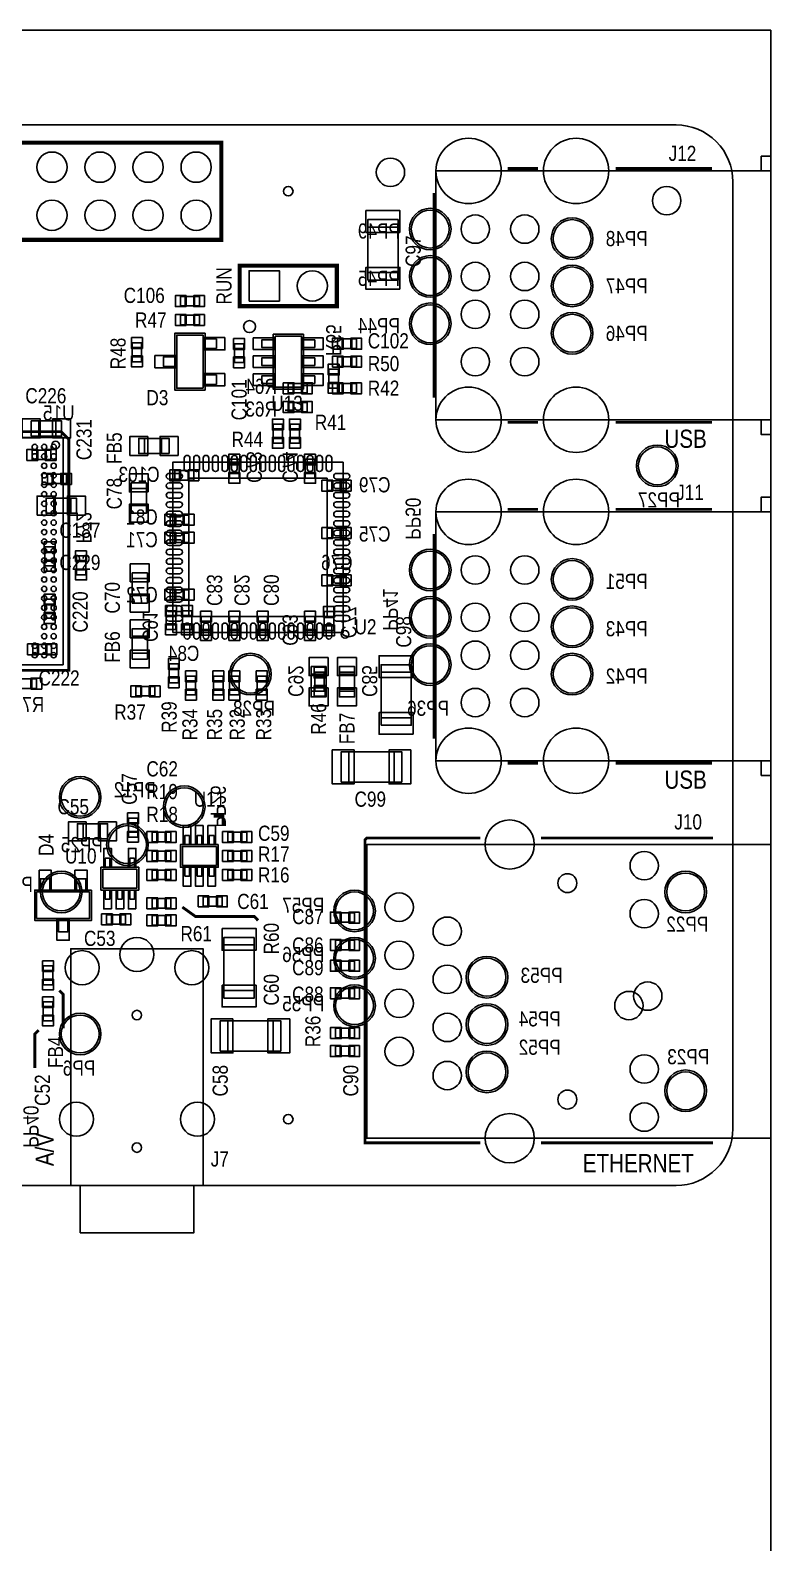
# Model space of a CAD drawing. Header units: millimetres. Extents: x 0 to 140, y 0 to 190.
# Drawn here: x 100.9 to 140, y 110.1 to 190 of the extents above; entities that cross this region are included whole.
import ezdxf
from ezdxf.enums import TextEntityAlignment as Align

# ---------------------------------------------------------------- set-up
doc = ezdxf.new("R2010")
doc.units = ezdxf.units.MM
for name, color, linetype in [('BOARD_OUTLINE', 254, 'Continuous'), ('PARTS_BOTTOM', 12, 'Continuous'), ('PARTS_TOP', 111, 'Continuous'), ('PINS_BOTTOM', 5, 'Continuous'), ('PINS_TOP', 1, 'Continuous'), ('SILK_BOTTOM', 85, 'Continuous'), ('SILK_TOP', 85, 'Continuous')]:
    doc.layers.add(name, color=color, linetype=linetype)
doc.styles.get("Standard").update_dxf_attribs({"font": 'Arial.ttf'})

# ---------------------------------------------------------------- blocks, each defined once
blk = doc.blocks.new('raspberry-pi-3-b-mechanical-drawing')
at = {"layer": 'BOARD_OUTLINE'}
blk.add_lwpolyline([(3, 0), (82, 0, 0.414214), (85, 3), (85, 53, 0.414214), (82, 56), (3, 56, 0.414214), (0, 53), (0, 3, 0.414214)], format="xyb", close=True, dxfattribs=at)
at = {"layer": 'PARTS_BOTTOM'}
for points in [[(70.1, 50.5, 1), (67.9, 50.5, 1), (70.1, 50.5)], [(77.6, 50, 1), (75.4, 50, 1), (77.6, 50)], [(70.1, 48, 1), (67.9, 48, 1), (70.1, 48)], [(77.6, 47.5, 1), (75.4, 47.5, 1), (77.6, 47.5)], [(70.1, 45.5, 1), (67.9, 45.5, 1), (70.1, 45.5)], [(77.6, 45, 1), (75.4, 45, 1), (77.6, 45)], [(49.4, 39.1, 1), (49, 39.1, 1), (49.4, 39.1)], [(82.1, 38, 1), (79.9, 38, 1), (82.1, 38)], [(70.1, 32.5, 1), (67.9, 32.5, 1), (70.1, 32.5)], [(77.6, 32, 1), (75.4, 32, 1), (77.6, 32)], [(70.1, 30, 1), (67.9, 30, 1), (70.1, 30)], [(77.6, 29.5, 1), (75.4, 29.5, 1), (77.6, 29.5)], [(60.6, 27, 1), (58.4, 27, 1), (60.6, 27)], [(70.1, 27.5, 1), (67.9, 27.5, 1), (70.1, 27.5)], [(77.6, 27, 1), (75.4, 27, 1), (77.6, 27)], [(51.6, 20.5, 1), (49.4, 20.5, 1), (51.6, 20.5)], [(57.1, 20, 1), (54.9, 20, 1), (57.1, 20)], [(54.1, 18, 1), (51.9, 18, 1), (54.1, 18)], [(50.6, 15.5, 1), (48.4, 15.5, 1), (50.6, 15.5)], [(83.6, 15.5, 1), (81.4, 15.5, 1), (83.6, 15.5)], [(66.1, 14.5, 1), (63.9, 14.5, 1), (66.1, 14.5)], [(66.1, 12, 1), (63.9, 12, 1), (66.1, 12)], [(73.1, 11, 1), (70.9, 11, 1), (73.1, 11)], [(66.1, 9.5, 1), (63.9, 9.5, 1), (66.1, 9.5)], [(73.1, 8.5, 1), (70.9, 8.5, 1), (73.1, 8.5)], [(51.6, 8, 1), (49.4, 8, 1), (51.6, 8)], [(73.1, 6, 1), (70.9, 6, 1), (73.1, 6)], [(83.6, 5, 1), (81.4, 5, 1), (83.6, 5)]]:
    blk.add_lwpolyline(points, format="xyb", dxfattribs=at)
for points in [[(61.5, 41.85), (61.5, 42.35), (62.5, 42.35), (62.5, 41.85), (61.5, 41.85)], [(61.75, 42.35), (61.75, 41.85)], [(62.25, 42.35), (62.25, 41.85)], [(63.65, 43.1), (64.15, 43.1), (64.15, 42.1), (63.65, 42.1), (63.65, 43.1)], [(64.15, 42.85), (63.65, 42.85)], [(64.15, 42.35), (63.65, 42.35)], [(61.5, 40.85), (61.5, 41.35), (62.5, 41.35), (62.5, 40.85), (61.5, 40.85)], [(61.75, 41.35), (61.75, 40.85)], [(62.25, 41.35), (62.25, 40.85)], [(49.6, 27.5), (49.6, 39.5), (37.6, 39.5), (37.6, 27.5), (49.6, 27.5)], [(58.4, 38.35), (58.9, 38.35), (58.9, 37.35), (58.4, 37.35), (58.4, 38.35)], [(62.4, 38.35), (62.9, 38.35), (62.9, 37.35), (62.4, 37.35), (62.4, 38.35)], [(55.5, 37.25), (55.5, 37.75), (56.5, 37.75), (56.5, 37.25), (55.5, 37.25)], [(55.75, 37.25), (55.75, 37.75)], [(56.25, 37.25), (56.25, 37.75)], [(58.4, 38.1), (58.9, 38.1)], [(58.4, 37.6), (58.9, 37.6)], [(62.4, 38.1), (62.9, 38.1)], [(62.4, 37.6), (62.9, 37.6)], [(64.55, 37.2), (64.55, 36.7), (63.55, 36.7), (63.55, 37.2), (64.55, 37.2)], [(63.8, 37.2), (63.8, 36.7)], [(64.3, 37.2), (64.3, 36.7)], [(55.25, 34.9), (55.25, 35.4), (56.25, 35.4), (56.25, 34.9), (55.25, 34.9)], [(55.5, 34.9), (55.5, 35.4)], [(56, 34.9), (56, 35.4)], [(55.25, 33.95), (55.25, 34.45), (56.25, 34.45), (56.25, 33.95), (55.25, 33.95)], [(55.5, 33.95), (55.5, 34.45)], [(56, 33.95), (56, 34.45)], [(64.55, 34.7), (64.55, 34.2), (63.55, 34.2), (63.55, 34.7), (64.55, 34.7)], [(63.8, 34.7), (63.8, 34.2)], [(64.3, 34.7), (64.3, 34.2)], [(50.3, 33.25), (50.8, 33.25), (50.8, 32.25), (50.3, 32.25), (50.3, 33.25)], [(50.8, 33), (50.3, 33)], [(50.8, 32.5), (50.3, 32.5)], [(64.55, 32.2), (64.55, 31.7), (63.55, 31.7), (63.55, 32.2), (64.55, 32.2)], [(63.8, 32.2), (63.8, 31.7)], [(64.3, 32.2), (64.3, 31.7)], [(55.25, 30.95), (55.25, 31.45), (56.25, 31.45), (56.25, 30.95), (55.25, 30.95)], [(55.5, 30.95), (55.5, 31.45)], [(56, 30.95), (56, 31.45)], [(55.55, 29.35), (55.05, 29.35), (55.05, 30.35), (55.55, 30.35), (55.55, 29.35)], [(56.4, 29.35), (55.9, 29.35), (55.9, 30.35), (56.4, 30.35), (56.4, 29.35)], [(55.55, 30.1), (55.05, 30.1)], [(55.55, 29.6), (55.05, 29.6)], [(56.4, 30.1), (55.9, 30.1)], [(56.4, 29.6), (55.9, 29.6)], [(57.4, 29.05), (56.9, 29.05), (56.9, 30.05), (57.4, 30.05), (57.4, 29.05)], [(57.4, 29.8), (56.9, 29.8)], [(58.9, 29.05), (58.4, 29.05), (58.4, 30.05), (58.9, 30.05), (58.9, 29.05)], [(58.9, 29.8), (58.4, 29.8)], [(60.4, 29.05), (59.9, 29.05), (59.9, 30.05), (60.4, 30.05), (60.4, 29.05)], [(60.4, 29.8), (59.9, 29.8)], [(62.9, 29.05), (62.4, 29.05), (62.4, 30.05), (62.9, 30.05), (62.9, 29.05)], [(62.9, 29.8), (62.4, 29.8)], [(63.9, 29.3), (63.4, 29.3), (63.4, 30.3), (63.9, 30.3), (63.9, 29.3)], [(63.9, 30.05), (63.4, 30.05)], [(63.9, 29.55), (63.4, 29.55)], [(57.4, 29.3), (56.9, 29.3)], [(58.9, 29.3), (58.4, 29.3)], [(60.4, 29.3), (59.9, 29.3)], [(62.9, 29.3), (62.4, 29.3)], [(62.7, 27.4), (62.7, 25.8), (63.5, 25.8), (63.5, 27.4), (62.7, 27.4)], [(64.2, 27.4), (64.2, 25.8), (65, 25.8), (65, 27.4), (64.2, 27.4)], [(48.2, 26.75), (48.2, 26.25), (47.2, 26.25), (47.2, 26.75), (48.2, 26.75)], [(47.95, 26.25), (47.95, 26.75)], [(63.5, 27), (62.7, 27)], [(65, 27), (64.2, 27)], [(63.5, 26.1), (62.7, 26.1)], [(65, 26.1), (64.2, 26.1)]]:
    blk.add_lwpolyline(points, dxfattribs=at)
at = {"layer": 'PARTS_TOP'}
for points in [[(7.1, 50), (57.9, 50), (57.9, 55), (7.1, 55), (7.1, 50)], [(87, 53.57), (87, 54.35), (86.5, 54.35), (86.5, 53.57)], [(87, 40.43), (69.3, 40.43), (69.3, 53.57), (87, 53.57), (87, 39.65), (86.5, 39.65), (86.5, 40.43)], [(65.7, 47.8), (65.7, 51), (67.3, 51), (67.3, 47.8), (65.7, 47.8)], [(65.7, 50.6), (67.3, 50.6)], [(59, 46.5), (64, 46.5), (64, 48.5), (59, 48.5), (59, 46.5)], [(65.7, 48.2), (67.3, 48.2)], [(56.8, 46.45), (56.8, 46.95), (55.8, 46.95), (55.8, 46.45), (56.8, 46.45)], [(56.05, 46.45), (56.05, 46.95)], [(56.55, 46.45), (56.55, 46.95)], [(56.8, 45.45), (56.8, 45.95), (55.8, 45.95), (55.8, 45.45), (56.8, 45.45)], [(56.05, 45.95), (56.05, 45.45)], [(56.55, 45.95), (56.55, 45.45)], [(57.1, 42), (57.1, 45), (55.5, 45), (55.5, 42), (57.1, 42)], [(57, 42.1), (57, 44.9), (55.6, 44.9), (55.6, 42.1), (57, 42.1)], [(60.7, 44.95), (60.7, 42.05), (62.3, 42.05), (62.3, 44.95), (60.7, 44.95)], [(60.8, 44.85), (60.8, 42.15), (62.2, 42.15), (62.2, 44.85), (60.8, 44.85)], [(53.75, 44.5), (53.25, 44.5), (53.25, 43.5), (53.75, 43.5), (53.75, 44.5)], [(53.25, 44.25), (53.75, 44.25)], [(57.1, 44.2), (57.7, 44.2), (57.7, 44.7), (57.1, 44.7)], [(59.15, 44.45), (58.65, 44.45), (58.65, 43.45), (59.15, 43.45), (59.15, 44.45)], [(59.15, 44.2), (58.65, 44.2)], [(60.7, 44.65), (60.1, 44.65), (60.1, 44.25), (60.7, 44.25)], [(62.3, 44.65), (62.9, 44.65), (62.9, 44.25), (62.3, 44.25)], [(64.1, 44.7), (64.1, 44.2), (65.1, 44.2), (65.1, 44.7), (64.1, 44.7)], [(64.35, 44.7), (64.35, 44.2)], [(64.85, 44.7), (64.85, 44.2)], [(53.25, 43.75), (53.75, 43.75)], [(55.5, 43.25), (54.9, 43.25), (54.9, 43.75), (55.5, 43.75)], [(59.15, 43.7), (58.65, 43.7)], [(60.7, 43.7), (60.1, 43.7), (60.1, 43.3), (60.7, 43.3)], [(62.3, 43.7), (62.9, 43.7), (62.9, 43.3), (62.3, 43.3)], [(64.1, 43.75), (64.1, 43.25), (65.1, 43.25), (65.1, 43.75), (64.1, 43.75)], [(64.35, 43.25), (64.35, 43.75)], [(64.85, 43.25), (64.85, 43.75)], [(57.1, 42.3), (57.7, 42.3), (57.7, 42.8), (57.1, 42.8)], [(60.7, 42.75), (60.1, 42.75), (60.1, 42.35), (60.7, 42.35)], [(62.3, 42.75), (62.9, 42.75), (62.9, 42.35), (62.3, 42.35)], [(65.1, 41.85), (65.1, 42.35), (64.1, 42.35), (64.1, 41.85), (65.1, 41.85)], [(64.35, 42.35), (64.35, 41.85)], [(64.85, 42.35), (64.85, 41.85)], [(47.9175, 40.375), (49.5175, 40.375), (49.5175, 39.575), (47.9175, 39.575), (47.9175, 40.375)], [(48.3175, 39.575), (48.3175, 40.375)], [(49.2175, 39.575), (49.2175, 40.375)], [(60.7, 39.2), (61.2, 39.2), (61.2, 40.2), (60.7, 40.2), (60.7, 39.2)], [(61.2, 39.95), (60.7, 39.95)], [(61.6, 39.2), (62.1, 39.2), (62.1, 40.2), (61.6, 40.2), (61.6, 39.2)], [(62.1, 39.95), (61.6, 39.95)], [(55.1999, 38.65), (53.6001, 38.65), (53.6001, 39.45), (55.1999, 39.45), (55.1999, 38.65)], [(53.9, 39.45), (53.9, 38.65)], [(54.8, 39.45), (54.8, 38.65)], [(61.2, 39.45), (60.7, 39.45)], [(62.1, 39.45), (61.6, 39.45)], [(47.9575, 38.8275), (47.9575, 38.3275), (48.9575, 38.3275), (48.9575, 38.8275), (47.9575, 38.8275)], [(48.2075, 38.8275), (48.2075, 38.3275)], [(48.7075, 38.8275), (48.7075, 38.3275)], [(48.77, 37.56), (48.77, 37.06), (49.77, 37.06), (49.77, 37.56), (48.77, 37.56)], [(49.02, 37.56), (49.02, 37.06)], [(49.52, 37.56), (49.52, 37.06)], [(64.4, 38.2), (55.4, 38.2), (55.4, 29.2), (64.4, 29.2), (64.4, 38.2)], [(53.2, 35.5), (53.2, 37.1), (54, 37.1), (54, 35.5), (53.2, 35.5)], [(54, 36.8), (53.2, 36.8)], [(48.7, 36.3), (50.3, 36.3), (50.3, 35.5), (48.7, 35.5), (48.7, 36.3)], [(49.1, 35.5), (49.1, 36.3)], [(50, 35.5), (50, 36.3)], [(87, 35.57), (87, 36.35), (86.5, 36.35), (86.5, 35.57)], [(54, 35.9), (53.2, 35.9)], [(87, 22.43), (69.3, 22.43), (69.3, 35.57), (87, 35.57), (87, 21.65), (86.5, 21.65), (86.5, 22.43)], [(48.63, 32.715), (49.13, 32.715), (49.13, 33.715), (48.63, 33.715), (48.63, 32.715)], [(48.63, 33.465), (49.13, 33.465)], [(48.63, 32.965), (49.13, 32.965)], [(53.25, 30.75), (53.25, 32.35), (54.05, 32.35), (54.05, 30.75), (53.25, 30.75)], [(54.05, 32.05), (53.25, 32.05)], [(54.05, 31.15), (53.25, 31.15)], [(48.63, 29.9525), (49.13, 29.9525), (49.13, 30.9525), (48.63, 30.9525), (48.63, 29.9525)], [(48.63, 30.7025), (49.13, 30.7025)], [(48.63, 30.2025), (49.13, 30.2025)], [(54.05, 29.4), (54.05, 27.8), (53.25, 27.8), (53.25, 29.4), (54.05, 29.4)], [(53.25, 29), (54.05, 29)], [(47.99, 28.5575), (47.99, 28.0575), (48.99, 28.0575), (48.99, 28.5575), (47.99, 28.5575)], [(48.24, 28.5575), (48.24, 28.0575)], [(48.74, 28.5575), (48.74, 28.0575)], [(53.25, 28.1), (54.05, 28.1)], [(55.2, 26.55), (55.7, 26.55), (55.7, 27.55), (55.2, 27.55), (55.2, 26.55)], [(55.7, 27.3), (55.2, 27.3)], [(64.2, 25.8), (64.2, 27.4), (65, 27.4), (65, 25.8), (64.2, 25.8)], [(66.4, 24.3), (66.4, 27.5), (68, 27.5), (68, 24.3), (66.4, 24.3)], [(55.7, 26.8), (55.2, 26.8)], [(56.6, 26.9), (56.1, 26.9), (56.1, 25.9), (56.6, 25.9), (56.6, 26.9)], [(56.1, 26.65), (56.6, 26.65)], [(58.05, 26.9), (57.55, 26.9), (57.55, 25.9), (58.05, 25.9), (58.05, 26.9)], [(57.55, 26.65), (58.05, 26.65)], [(58.9, 26.9), (58.4, 26.9), (58.4, 25.9), (58.9, 25.9), (58.9, 26.9)], [(58.4, 26.65), (58.9, 26.65)], [(60.35, 26.9), (59.85, 26.9), (59.85, 25.9), (60.35, 25.9), (60.35, 26.9)], [(59.85, 26.65), (60.35, 26.65)], [(63.4, 27.1), (62.9, 27.1), (62.9, 26.1), (63.4, 26.1), (63.4, 27.1)], [(62.9, 26.85), (63.4, 26.85)], [(65, 27.1), (64.2, 27.1)], [(66.4, 27.1), (68, 27.1)], [(54.45, 25.85), (54.45, 26.35), (53.45, 26.35), (53.45, 25.85), (54.45, 25.85)], [(53.7, 26.35), (53.7, 25.85)], [(54.2, 26.35), (54.2, 25.85)], [(56.1, 26.15), (56.6, 26.15)], [(57.55, 26.15), (58.05, 26.15)], [(58.4, 26.15), (58.9, 26.15)], [(59.85, 26.15), (60.35, 26.15)], [(62.9, 26.35), (63.4, 26.35)], [(65, 26.2), (64.2, 26.2)], [(66.4, 24.7), (68, 24.7)], [(67.5, 21.3), (64.3, 21.3), (64.3, 22.9), (67.5, 22.9), (67.5, 21.3)], [(64.7, 21.3), (64.7, 22.9)], [(67.1, 21.3), (67.1, 22.9)], [(53.05, 18.4), (53.55, 18.4), (53.55, 19.4), (53.05, 19.4), (53.05, 18.4)], [(51.95, 18.3), (50.35, 18.3), (50.35, 19.1), (51.95, 19.1), (51.95, 18.3)], [(50.65, 19.1), (50.65, 18.3)], [(51.55, 19.1), (51.55, 18.3)], [(53.05, 19.15), (53.55, 19.15)], [(53.05, 18.65), (53.55, 18.65)], [(54.3, 18.65), (54.3, 18.15), (55.3, 18.15), (55.3, 18.65), (54.3, 18.65)], [(54.55, 18.65), (54.55, 18.15)], [(55.05, 18.65), (55.05, 18.15)], [(56.275, 18), (56.275, 18.475), (56.025, 18.475), (56.025, 18)], [(56.925, 18), (56.925, 18.475), (56.675, 18.475), (56.675, 18)], [(57.575, 18), (57.575, 18.475), (57.325, 18.475), (57.325, 18)], [(59.3, 18.15), (59.3, 18.65), (58.3, 18.65), (58.3, 18.15), (59.3, 18.15)], [(58.55, 18.15), (58.55, 18.65)], [(59.05, 18.15), (59.05, 18.65)], [(54.3, 17.65), (54.3, 17.15), (55.3, 17.15), (55.3, 17.65), (54.3, 17.65)], [(54.55, 17.15), (54.55, 17.65)], [(55.05, 17.15), (55.05, 17.65)], [(57.8, 18), (55.8, 18), (55.8, 16.8), (57.8, 16.8), (57.8, 18)], [(57.7, 17.9), (55.9, 17.9), (55.9, 16.9), (57.7, 16.9), (57.7, 17.9)], [(59.3, 17.15), (59.3, 17.65), (58.3, 17.65), (58.3, 17.15), (59.3, 17.15)], [(58.55, 17.65), (58.55, 17.15)], [(59.05, 17.65), (59.05, 17.15)], [(87, 2.495), (87, 18.005), (65.65, 18.005), (65.65, 2.495), (87, 2.495)], [(51.6, 15.6), (53.6, 15.6), (53.6, 16.8), (51.6, 16.8), (51.6, 15.6)], [(51.825, 16.8), (51.825, 17.275), (52.075, 17.275)], [(52.075, 17.275), (52.075, 16.8)], [(53.125, 16.8), (53.125, 17.275), (53.375, 17.275)], [(53.375, 17.275), (53.375, 16.8)], [(56.275, 16.8), (56.275, 16.325), (56.025, 16.325)], [(56.025, 16.325), (56.025, 16.8)], [(56.925, 16.8), (56.925, 16.325), (56.675, 16.325)], [(56.675, 16.325), (56.675, 16.8)], [(57.325, 16.325), (57.325, 16.8)], [(57.575, 16.8), (57.575, 16.325), (57.325, 16.325)], [(48.9, 15.6), (48.9, 16.2), (48.4, 16.2), (48.4, 15.6)], [(50.8, 15.6), (50.8, 16.2), (50.3, 16.2), (50.3, 15.6)], [(51.7, 15.7), (53.5, 15.7), (53.5, 16.7), (51.7, 16.7), (51.7, 15.7)], [(55.3, 16.15), (55.3, 16.65), (54.3, 16.65), (54.3, 16.15), (55.3, 16.15)], [(54.55, 16.65), (54.55, 16.15)], [(55.05, 16.65), (55.05, 16.15)], [(58.3, 16.65), (58.3, 16.15), (59.3, 16.15), (59.3, 16.65), (58.3, 16.65)], [(58.55, 16.15), (58.55, 16.65)], [(59.05, 16.15), (59.05, 16.65)], [(51.1, 15.6), (48.1, 15.6), (48.1, 14), (51.1, 14), (51.1, 15.6)], [(51, 15.5), (48.2, 15.5), (48.2, 14.1), (51, 14.1), (51, 15.5)], [(51.825, 15.6), (51.825, 15.125), (52.075, 15.125), (52.075, 15.6)], [(52.475, 15.6), (52.475, 15.125), (52.725, 15.125), (52.725, 15.6)], [(53.125, 15.6), (53.125, 15.125), (53.375, 15.125), (53.375, 15.6)], [(57, 15.25), (57, 14.75), (58, 14.75), (58, 15.25), (57, 15.25)], [(57.25, 15.25), (57.25, 14.75)], [(57.75, 15.25), (57.75, 14.75)], [(55.3, 14.65), (55.3, 15.15), (54.3, 15.15), (54.3, 14.65), (55.3, 14.65)], [(54.55, 15.15), (54.55, 14.65)], [(55.05, 15.15), (55.05, 14.65)], [(65, 13.9), (65, 14.4), (64, 14.4), (64, 13.9), (65, 13.9)], [(64.25, 13.9), (64.25, 14.4)], [(64.75, 13.9), (64.75, 14.4)], [(49.85, 14), (49.85, 13.4), (49.35, 13.4), (49.35, 14)], [(51.9, 14.3), (51.9, 13.8), (52.9, 13.8), (52.9, 14.3), (51.9, 14.3)], [(52.15, 14.3), (52.15, 13.8)], [(52.65, 14.3), (52.65, 13.8)], [(54.3, 14.25), (54.3, 13.75), (55.3, 13.75), (55.3, 14.25), (54.3, 14.25)], [(54.55, 13.75), (54.55, 14.25)], [(55.05, 13.75), (55.05, 14.25)], [(59.7, 13.1), (59.7, 9.9), (58.1, 9.9), (58.1, 13.1), (59.7, 13.1)], [(65, 12.45), (65, 12.95), (64, 12.95), (64, 12.45), (65, 12.45)], [(64.25, 12.45), (64.25, 12.95)], [(64.75, 12.45), (64.75, 12.95)], [(50, 0), (57, 0), (57, 12.5), (50, 12.5), (50, 0)], [(59.7, 12.7), (58.1, 12.7)], [(49.05, 11.6), (48.55, 11.6), (48.55, 10.6), (49.05, 10.6), (49.05, 11.6)], [(49.05, 11.35), (48.55, 11.35)], [(65, 11.35), (65, 11.85), (64, 11.85), (64, 11.35), (65, 11.35)], [(64.25, 11.35), (64.25, 11.85)], [(64.75, 11.35), (64.75, 11.85)], [(49.05, 10.85), (48.55, 10.85)], [(65, 9.9), (65, 10.4), (64, 10.4), (64, 9.9), (65, 9.9)], [(64.25, 9.9), (64.25, 10.4)], [(64.75, 9.9), (64.75, 10.4)], [(49.05, 9.7), (48.55, 9.7), (48.55, 8.7), (49.05, 8.7), (49.05, 9.7)], [(59.7, 10.3), (58.1, 10.3)], [(49.05, 9.45), (48.55, 9.45)], [(49.05, 8.95), (48.55, 8.95)], [(61.1, 7.1), (57.9, 7.1), (57.9, 8.7), (61.1, 8.7), (61.1, 7.1)], [(58.3, 7.1), (58.3, 8.7)], [(60.7, 7.1), (60.7, 8.7)], [(64, 8.3), (64, 7.8), (65, 7.8), (65, 8.3), (64, 8.3)], [(64.25, 7.8), (64.25, 8.3)], [(64.75, 7.8), (64.75, 8.3)], [(65, 6.85), (65, 7.35), (64, 7.35), (64, 6.85), (65, 6.85)], [(64.25, 6.85), (64.25, 7.35)], [(64.75, 6.85), (64.75, 7.35)], [(50.5, -2.5), (56.5, -2.5), (56.5, 0), (50.5, 0), (50.5, -2.5)]]:
    blk.add_lwpolyline(points, dxfattribs=at)
at = {"layer": 'PINS_BOTTOM'}
for points in [[(59.43, 46.7), (59.43, 48.3), (61.03, 48.3), (61.03, 46.7)], [(64.19, 43.37), (63.61, 43.37), (63.61, 42.8), (64.19, 42.8)], [(61.23, 42.39), (61.23, 41.81), (61.8, 41.81), (61.8, 42.39)], [(62.2, 42.39), (62.2, 41.81), (62.77, 41.81), (62.77, 42.39)], [(64.19, 42.4), (63.61, 42.4), (63.61, 41.83), (64.19, 41.83)], [(61.23, 41.39), (61.23, 40.81), (61.8, 40.81), (61.8, 41.39)], [(62.2, 41.39), (62.2, 40.81), (62.77, 40.81), (62.77, 41.39)], [(58.94, 38.62), (58.36, 38.62), (58.36, 38.05), (58.94, 38.05)], [(62.94, 38.62), (62.36, 38.62), (62.36, 38.05), (62.94, 38.05)], [(55.23, 37.79), (55.23, 37.21), (55.8, 37.21), (55.8, 37.79)], [(56.2, 37.79), (56.2, 37.21), (56.77, 37.21), (56.77, 37.79)], [(58.94, 37.65), (58.36, 37.65), (58.36, 37.08), (58.94, 37.08)], [(62.94, 37.65), (62.36, 37.65), (62.36, 37.08), (62.94, 37.08)], [(63.85, 36.66), (63.85, 37.24), (63.28, 37.24), (63.28, 36.66)], [(64.82, 36.66), (64.82, 37.24), (64.25, 37.24), (64.25, 36.66)], [(54.98, 35.44), (54.98, 34.86), (55.55, 34.86), (55.55, 35.44)], [(55.95, 35.44), (55.95, 34.86), (56.52, 34.86), (56.52, 35.44)], [(54.98, 34.49), (54.98, 33.91), (55.55, 33.91), (55.55, 34.49)], [(55.95, 34.49), (55.95, 33.91), (56.52, 33.91), (56.52, 34.49)], [(63.85, 34.16), (63.85, 34.74), (63.28, 34.74), (63.28, 34.16)], [(64.82, 34.16), (64.82, 34.74), (64.25, 34.74), (64.25, 34.16)], [(50.84, 33.52), (50.26, 33.52), (50.26, 32.95), (50.84, 32.95)], [(50.84, 32.55), (50.26, 32.55), (50.26, 31.98), (50.84, 31.98)], [(63.85, 31.66), (63.85, 32.24), (63.28, 32.24), (63.28, 31.66)], [(64.82, 31.66), (64.82, 32.24), (64.25, 32.24), (64.25, 31.66)], [(54.98, 31.49), (54.98, 30.91), (55.55, 30.91), (55.55, 31.49)], [(55.95, 31.49), (55.95, 30.91), (56.52, 30.91), (56.52, 31.49)], [(55.01, 30.05), (55.59, 30.05), (55.59, 30.62), (55.01, 30.62)], [(55.86, 30.05), (56.44, 30.05), (56.44, 30.62), (55.86, 30.62)], [(63.36, 30), (63.94, 30), (63.94, 30.57), (63.36, 30.57)], [(55.01, 29.08), (55.59, 29.08), (55.59, 29.65), (55.01, 29.65)], [(55.86, 29.08), (56.44, 29.08), (56.44, 29.65), (55.86, 29.65)], [(56.86, 29.75), (57.44, 29.75), (57.44, 30.32), (56.86, 30.32)], [(58.36, 29.75), (58.94, 29.75), (58.94, 30.32), (58.36, 30.32)], [(59.86, 29.75), (60.44, 29.75), (60.44, 30.32), (59.86, 30.32)], [(62.36, 29.75), (62.94, 29.75), (62.94, 30.32), (62.36, 30.32)], [(63.36, 29.03), (63.94, 29.03), (63.94, 29.6), (63.36, 29.6)], [(56.86, 28.78), (57.44, 28.78), (57.44, 29.35), (56.86, 29.35)], [(58.36, 28.78), (58.94, 28.78), (58.94, 29.35), (58.36, 29.35)], [(59.86, 28.78), (60.44, 28.78), (60.44, 29.35), (59.86, 29.35)], [(62.36, 28.78), (62.94, 28.78), (62.94, 29.35), (62.36, 29.35)], [(63.6, 27.875), (62.6, 27.875), (62.6, 26.925), (63.6, 26.925)], [(65.1, 27.875), (64.1, 27.875), (64.1, 26.925), (65.1, 26.925)], [(48.47, 26.21), (48.47, 26.79), (47.9, 26.79), (47.9, 26.21)], [(63.6, 26.275), (62.6, 26.275), (62.6, 25.325), (63.6, 25.325)], [(65.1, 26.275), (64.1, 26.275), (64.1, 25.325), (65.1, 25.325)]]:
    blk.add_lwpolyline(points, close=True, dxfattribs=at)
for centre, radius in [((71.03, 53.57), 1.725), ((76.71, 53.57), 1.725), ((49.01, 53.77), 0.8), ((51.55, 53.77), 0.8), ((54.09, 53.77), 0.8), ((56.63, 53.77), 0.8), ((61.5, 52.5), 0.25), ((81.5, 52), 0.75), ((49.01, 51.23), 0.8), ((51.55, 51.23), 0.8), ((54.09, 51.23), 0.8), ((56.63, 51.23), 0.8), ((69, 50.5), 1), ((71.38, 50.5), 0.75), ((74, 50.5), 0.75), ((76.5, 50), 1), ((69, 48), 1), ((71.38, 48), 0.75), ((74, 48), 0.75), ((62.77, 47.5), 0.8), ((76.5, 47.5), 1), ((69, 45.5), 1), ((71.38, 46), 0.75), ((74, 46), 0.75), ((76.5, 45), 1), ((71.38, 43.5), 0.75), ((74, 43.5), 0.75), ((71.03, 40.43), 1.725), ((76.71, 40.43), 1.725), ((48.1, 39), 0.14), ((48.6, 39), 0.14), ((49.1, 39), 0.14), ((48.1, 38.5), 0.14), ((48.6, 38.5), 0.14), ((49.1, 38.5), 0.14), ((81, 38), 1), ((48.6, 38), 0.14), ((48.6, 37.5), 0.14), ((49.1, 38), 0.14), ((49.1, 37.5), 0.14), ((48.6, 37), 0.14), ((49.1, 37), 0.14), ((71.03, 35.57), 1.725), ((76.71, 35.57), 1.725), ((48.6, 36.5), 0.14), ((48.6, 36), 0.14), ((49.1, 36.5), 0.14), ((49.1, 36), 0.14), ((48.6, 35.5), 0.14), ((49.1, 35.5), 0.14), ((48.6, 35), 0.14), ((48.6, 34.5), 0.14), ((49.1, 35), 0.14), ((49.1, 34.5), 0.14), ((48.6, 34), 0.14), ((48.6, 33.5), 0.14), ((49.1, 34), 0.14), ((49.1, 33.5), 0.14), ((48.6, 33), 0.14), ((49.1, 33), 0.14), ((69, 32.5), 1), ((71.38, 32.5), 0.75), ((74, 32.5), 0.75), ((76.5, 32), 1), ((48.6, 32.5), 0.14), ((48.6, 32), 0.14), ((49.1, 32.5), 0.14), ((49.1, 32), 0.14), ((48.6, 31.5), 0.14), ((49.1, 31.5), 0.14), ((48.6, 31), 0.14), ((48.6, 30.5), 0.14), ((49.1, 31), 0.14), ((49.1, 30.5), 0.14), ((69, 30), 1), ((71.38, 30), 0.75), ((74, 30), 0.75), ((76.5, 29.5), 1), ((48.6, 30), 0.14), ((48.6, 29.5), 0.14), ((49.1, 30), 0.14), ((49.1, 29.5), 0.14), ((48.6, 29), 0.14), ((49.1, 29), 0.14), ((48.1, 28.5), 0.14), ((48.1, 28), 0.14), ((48.6, 28.5), 0.14), ((48.6, 28), 0.14), ((49.1, 28.5), 0.14), ((49.1, 28), 0.14), ((59.5, 27), 1), ((69, 27.5), 1), ((71.38, 28), 0.75), ((74, 28), 0.75), ((76.5, 27), 1), ((71.38, 25.5), 0.75), ((74, 25.5), 0.75), ((71.03, 22.43), 1.725), ((76.71, 22.43), 1.725), ((50.5, 20.5), 1), ((56, 20), 1), ((73.2, 18.005), 1.3), ((53, 18), 1), ((80.31, 16.89), 0.75), ((49.5, 15.5), 1), ((76.25, 15.965), 0.5), ((82.5, 15.5), 1), ((65, 14.5), 1), ((67.36, 14.695), 0.75), ((80.31, 14.35), 0.75), ((69.9, 13.425), 0.75), ((53.5, 12.2), 0.9), ((65, 12), 1), ((67.36, 12.155), 0.75), ((50.6, 11.5), 0.9), ((56.4, 11.5), 0.9), ((72, 11), 1), ((69.9, 10.885), 0.75), ((65, 9.5), 1), ((67.36, 9.615), 0.75), ((79.5, 9.5), 0.75), ((50.5, 8), 1), ((53.5, 9), 0.25), ((69.9, 8.345), 0.75), ((72, 8.5), 1), ((67.36, 7.075), 0.75), ((69.9, 5.805), 0.75), ((72, 6), 1), ((80.31, 6.15), 0.75), ((82.5, 5), 1), ((76.25, 4.535), 0.5), ((50.3, 3.5), 0.9), ((56.7, 3.5), 0.9), ((80.31, 3.61), 0.75), ((61.5, 3.5), 0.25), ((73.2, 2.495), 1.3), ((53.5, 2), 0.25)]:
    blk.add_circle(centre, radius, dxfattribs=at)
at = {"layer": 'PINS_TOP'}
for points in [[(67.4, 50.325), (65.6, 50.325), (65.6, 51.475), (67.4, 51.475)], [(59.43, 46.7), (59.43, 48.3), (61.03, 48.3), (61.03, 46.7)], [(67.4, 47.325), (65.6, 47.325), (65.6, 48.475), (67.4, 48.475)], [(56.1, 46.99), (56.1, 46.41), (55.53, 46.41), (55.53, 46.99)], [(57.07, 46.99), (57.07, 46.41), (56.5, 46.41), (56.5, 46.99)], [(56.1, 45.99), (56.1, 45.41), (55.53, 45.41), (55.53, 45.99)], [(57.07, 45.99), (57.07, 45.41), (56.5, 45.41), (56.5, 45.99)], [(53.21, 44.77), (53.79, 44.77), (53.79, 44.2), (53.21, 44.2)], [(58.15, 44.775), (58.15, 44.125), (57.05, 44.125), (57.05, 44.775)], [(59.65, 44.15), (59.65, 44.75), (60.75, 44.75), (60.75, 44.15)], [(62.25, 44.15), (62.25, 44.75), (63.35, 44.75), (63.35, 44.15)], [(63.83, 44.16), (63.83, 44.74), (64.4, 44.74), (64.4, 44.16)], [(64.8, 44.16), (64.8, 44.74), (65.37, 44.74), (65.37, 44.16)], [(58.61, 44.72), (59.19, 44.72), (59.19, 44.15), (58.61, 44.15)], [(53.21, 43.8), (53.79, 43.8), (53.79, 43.23), (53.21, 43.23)], [(55.55, 43.825), (55.55, 43.175), (54.45, 43.175), (54.45, 43.825)], [(58.61, 43.75), (59.19, 43.75), (59.19, 43.18), (58.61, 43.18)], [(59.65, 43.2), (59.65, 43.8), (60.75, 43.8), (60.75, 43.2)], [(62.25, 43.2), (62.25, 43.8), (63.35, 43.8), (63.35, 43.2)], [(63.83, 43.21), (63.83, 43.79), (64.4, 43.79), (64.4, 43.21)], [(64.8, 43.21), (64.8, 43.79), (65.37, 43.79), (65.37, 43.21)], [(58.15, 42.875), (58.15, 42.225), (57.05, 42.225), (57.05, 42.875)], [(59.65, 42.25), (59.65, 42.85), (60.75, 42.85), (60.75, 42.25)], [(62.25, 42.25), (62.25, 42.85), (63.35, 42.85), (63.35, 42.25)], [(64.4, 42.39), (64.4, 41.81), (63.83, 41.81), (63.83, 42.39)], [(65.37, 42.39), (65.37, 41.81), (64.8, 41.81), (64.8, 42.39)], [(47.4425, 39.475), (47.4425, 40.475), (48.3925, 40.475), (48.3925, 39.475)], [(49.0425, 39.475), (49.0425, 40.475), (49.9925, 40.475), (49.9925, 39.475)], [(61.24, 39.9), (60.66, 39.9), (60.66, 40.47), (61.24, 40.47)], [(62.14, 39.9), (61.56, 39.9), (61.56, 40.47), (62.14, 40.47)], [(54.075, 39.55), (54.075, 38.55), (53.125, 38.55), (53.125, 39.55)], [(55.675, 39.55), (55.675, 38.55), (54.725, 38.55), (54.725, 39.55)], [(61.24, 38.93), (60.66, 38.93), (60.66, 39.5), (61.24, 39.5)], [(62.14, 38.93), (61.56, 38.93), (61.56, 39.5), (62.14, 39.5)], [(47.6875, 38.2875), (47.6875, 38.8675), (48.2575, 38.8675), (48.2575, 38.2875)], [(48.6575, 38.2875), (48.6575, 38.8675), (49.2275, 38.8675), (49.2275, 38.2875)], [(48.5, 37.02), (48.5, 37.6), (49.07, 37.6), (49.07, 37.02)], [(49.47, 37.02), (49.47, 37.6), (50.04, 37.6), (50.04, 37.02)], [(54.1, 36.625), (53.1, 36.625), (53.1, 37.575), (54.1, 37.575)], [(63.55, 37.35), (63.55, 30.05), (56.25, 30.05), (56.25, 37.35)], [(48.225, 35.4), (48.225, 36.4), (49.175, 36.4), (49.175, 35.4)], [(49.825, 35.4), (49.825, 36.4), (50.775, 36.4), (50.775, 35.4)], [(54.1, 35.025), (53.1, 35.025), (53.1, 35.975), (54.1, 35.975)], [(49.17, 33.415), (48.59, 33.415), (48.59, 33.985), (49.17, 33.985)], [(49.17, 32.445), (48.59, 32.445), (48.59, 33.015), (49.17, 33.015)], [(54.15, 31.875), (53.15, 31.875), (53.15, 32.825), (54.15, 32.825)], [(49.17, 30.6525), (48.59, 30.6525), (48.59, 31.2225), (49.17, 31.2225)], [(54.15, 30.275), (53.15, 30.275), (53.15, 31.225), (54.15, 31.225)], [(49.17, 29.6825), (48.59, 29.6825), (48.59, 30.2525), (49.17, 30.2525)], [(53.15, 29.875), (54.15, 29.875), (54.15, 28.925), (53.15, 28.925)], [(47.72, 28.0175), (47.72, 28.5975), (48.29, 28.5975), (48.29, 28.0175)], [(48.69, 28.0175), (48.69, 28.5975), (49.26, 28.5975), (49.26, 28.0175)], [(53.15, 28.275), (54.15, 28.275), (54.15, 27.325), (53.15, 27.325)], [(68.1, 26.825), (66.3, 26.825), (66.3, 27.975), (68.1, 27.975)], [(55.74, 27.25), (55.16, 27.25), (55.16, 27.82), (55.74, 27.82)], [(56.06, 27.17), (56.64, 27.17), (56.64, 26.6), (56.06, 26.6)], [(57.51, 27.17), (58.09, 27.17), (58.09, 26.6), (57.51, 26.6)], [(58.36, 27.17), (58.94, 27.17), (58.94, 26.6), (58.36, 26.6)], [(59.81, 27.17), (60.39, 27.17), (60.39, 26.6), (59.81, 26.6)], [(62.86, 27.37), (63.44, 27.37), (63.44, 26.8), (62.86, 26.8)], [(65.1, 26.925), (64.1, 26.925), (64.1, 27.875), (65.1, 27.875)], [(53.75, 26.39), (53.75, 25.81), (53.18, 25.81), (53.18, 26.39)], [(54.72, 26.39), (54.72, 25.81), (54.15, 25.81), (54.15, 26.39)], [(55.74, 26.28), (55.16, 26.28), (55.16, 26.85), (55.74, 26.85)], [(62.86, 26.4), (63.44, 26.4), (63.44, 25.83), (62.86, 25.83)], [(56.06, 26.2), (56.64, 26.2), (56.64, 25.63), (56.06, 25.63)], [(57.51, 26.2), (58.09, 26.2), (58.09, 25.63), (57.51, 25.63)], [(58.36, 26.2), (58.94, 26.2), (58.94, 25.63), (58.36, 25.63)], [(59.81, 26.2), (60.39, 26.2), (60.39, 25.63), (59.81, 25.63)], [(65.1, 25.325), (64.1, 25.325), (64.1, 26.275), (65.1, 26.275)], [(68.1, 23.825), (66.3, 23.825), (66.3, 24.975), (68.1, 24.975)], [(64.975, 23), (64.975, 21.2), (63.825, 21.2), (63.825, 23)], [(67.975, 23), (67.975, 21.2), (66.825, 21.2), (66.825, 23)], [(50.825, 19.2), (50.825, 18.2), (49.875, 18.2), (49.875, 19.2)], [(52.425, 19.2), (52.425, 18.2), (51.475, 18.2), (51.475, 19.2)], [(53.59, 19.1), (53.01, 19.1), (53.01, 19.67), (53.59, 19.67)], [(53.59, 18.13), (53.01, 18.13), (53.01, 18.7), (53.59, 18.7)], [(54.03, 18.11), (54.03, 18.69), (54.6, 18.69), (54.6, 18.11)], [(55, 18.11), (55, 18.69), (55.57, 18.69), (55.57, 18.11)], [(55.95, 19), (56.35, 19), (56.35, 18), (55.95, 18)], [(56.6, 19), (57, 19), (57, 18), (56.6, 18)], [(57.25, 19), (57.65, 19), (57.65, 18), (57.25, 18)], [(58.6, 18.69), (58.6, 18.11), (58.03, 18.11), (58.03, 18.69)], [(59.57, 18.69), (59.57, 18.11), (59, 18.11), (59, 18.69)], [(52.15, 16.8), (51.75, 16.8), (51.75, 17.8), (52.15, 17.8)], [(53.45, 16.8), (53.05, 16.8), (53.05, 17.8), (53.45, 17.8)], [(54.03, 17.11), (54.03, 17.69), (54.6, 17.69), (54.6, 17.11)], [(55, 17.11), (55, 17.69), (55.57, 17.69), (55.57, 17.11)], [(58.6, 17.69), (58.6, 17.11), (58.03, 17.11), (58.03, 17.69)], [(59.57, 17.69), (59.57, 17.11), (59, 17.11), (59, 17.69)], [(55.95, 16.8), (56.35, 16.8), (56.35, 15.8), (55.95, 15.8)], [(56.6, 16.8), (57, 16.8), (57, 15.8), (56.6, 15.8)], [(57.25, 16.8), (57.65, 16.8), (57.65, 15.8), (57.25, 15.8)], [(48.325, 16.65), (48.975, 16.65), (48.975, 15.55), (48.325, 15.55)], [(50.225, 16.65), (50.875, 16.65), (50.875, 15.55), (50.225, 15.55)], [(54.6, 16.69), (54.6, 16.11), (54.03, 16.11), (54.03, 16.69)], [(55.57, 16.69), (55.57, 16.11), (55, 16.11), (55, 16.69)], [(58.03, 16.11), (58.03, 16.69), (58.6, 16.69), (58.6, 16.11)], [(59, 16.11), (59, 16.69), (59.57, 16.69), (59.57, 16.11)], [(52.15, 14.6), (51.75, 14.6), (51.75, 15.6), (52.15, 15.6)], [(52.8, 14.6), (52.4, 14.6), (52.4, 15.6), (52.8, 15.6)], [(53.45, 14.6), (53.05, 14.6), (53.05, 15.6), (53.45, 15.6)], [(54.6, 15.19), (54.6, 14.61), (54.03, 14.61), (54.03, 15.19)], [(55.57, 15.19), (55.57, 14.61), (55, 14.61), (55, 15.19)], [(56.73, 14.71), (56.73, 15.29), (57.3, 15.29), (57.3, 14.71)], [(57.7, 14.71), (57.7, 15.29), (58.27, 15.29), (58.27, 14.71)], [(64.3, 14.44), (64.3, 13.86), (63.73, 13.86), (63.73, 14.44)], [(65.27, 14.44), (65.27, 13.86), (64.7, 13.86), (64.7, 14.44)], [(49.275, 14.05), (49.925, 14.05), (49.925, 12.95), (49.275, 12.95)], [(51.63, 13.76), (51.63, 14.34), (52.2, 14.34), (52.2, 13.76)], [(52.6, 13.76), (52.6, 14.34), (53.17, 14.34), (53.17, 13.76)], [(54.03, 13.71), (54.03, 14.29), (54.6, 14.29), (54.6, 13.71)], [(55, 13.71), (55, 14.29), (55.57, 14.29), (55.57, 13.71)], [(58, 13.575), (59.8, 13.575), (59.8, 12.425), (58, 12.425)], [(64.3, 12.99), (64.3, 12.41), (63.73, 12.41), (63.73, 12.99)], [(65.27, 12.99), (65.27, 12.41), (64.7, 12.41), (64.7, 12.99)], [(48.51, 11.87), (49.09, 11.87), (49.09, 11.3), (48.51, 11.3)], [(64.3, 11.89), (64.3, 11.31), (63.73, 11.31), (63.73, 11.89)], [(65.27, 11.89), (65.27, 11.31), (64.7, 11.31), (64.7, 11.89)], [(48.51, 10.9), (49.09, 10.9), (49.09, 10.33), (48.51, 10.33)], [(58, 10.575), (59.8, 10.575), (59.8, 9.425), (58, 9.425)], [(64.3, 10.44), (64.3, 9.86), (63.73, 9.86), (63.73, 10.44)], [(65.27, 10.44), (65.27, 9.86), (64.7, 9.86), (64.7, 10.44)], [(48.51, 9.97), (49.09, 9.97), (49.09, 9.4), (48.51, 9.4)], [(48.51, 9), (49.09, 9), (49.09, 8.43), (48.51, 8.43)], [(58.575, 8.8), (58.575, 7), (57.425, 7), (57.425, 8.8)], [(61.575, 8.8), (61.575, 7), (60.425, 7), (60.425, 8.8)], [(63.73, 7.76), (63.73, 8.34), (64.3, 8.34), (64.3, 7.76)], [(64.7, 7.76), (64.7, 8.34), (65.27, 8.34), (65.27, 7.76)], [(64.3, 7.39), (64.3, 6.81), (63.73, 6.81), (63.73, 7.39)], [(65.27, 7.39), (65.27, 6.81), (64.7, 6.81), (64.7, 7.39)]]:
    blk.add_lwpolyline(points, close=True, dxfattribs=at)
for points in [[(56, 37.85), (56, 38.4, -1), (56.3, 38.4), (56.3, 37.85, -1)], [(56.5, 37.85), (56.5, 38.4, -1), (56.8, 38.4), (56.8, 37.85, -1)], [(57, 37.85), (57, 38.4, -1), (57.3, 38.4), (57.3, 37.85, -1)], [(57.5, 37.85), (57.5, 38.4, -1), (57.8, 38.4), (57.8, 37.85, -1)], [(58, 37.85), (58, 38.4, -1), (58.3, 38.4), (58.3, 37.85, -1)], [(58.5, 37.85), (58.5, 38.4, -1), (58.8, 38.4), (58.8, 37.85, -1)], [(59, 37.85), (59, 38.4, -1), (59.3, 38.4), (59.3, 37.85, -1)], [(59.5, 37.85), (59.5, 38.4, -1), (59.8, 38.4), (59.8, 37.85, -1)], [(60, 37.85), (60, 38.4, -1), (60.3, 38.4), (60.3, 37.85, -1)], [(60.5, 37.85), (60.5, 38.4, -1), (60.8, 38.4), (60.8, 37.85, -1)], [(61, 37.85), (61, 38.4, -1), (61.3, 38.4), (61.3, 37.85, -1)], [(61.5, 37.85), (61.5, 38.4, -1), (61.8, 38.4), (61.8, 37.85, -1)], [(62, 37.85), (62, 38.4, -1), (62.3, 38.4), (62.3, 37.85, -1)], [(62.5, 37.85), (62.5, 38.4, -1), (62.8, 38.4), (62.8, 37.85, -1)], [(63, 37.85), (63, 38.4, -1), (63.3, 38.4), (63.3, 37.85, -1)], [(63.5, 37.85), (63.5, 38.4, -1), (63.8, 38.4), (63.8, 37.85, -1)], [(55.2, 37.6), (55.75, 37.6, -1), (55.75, 37.3), (55.2, 37.3, -1)], [(64.05, 37.6), (64.6, 37.6, -1), (64.6, 37.3), (64.05, 37.3, -1)], [(55.2, 37.1), (55.75, 37.1, -1), (55.75, 36.8), (55.2, 36.8, -1)], [(64.05, 37.1), (64.6, 37.1, -1), (64.6, 36.8), (64.05, 36.8, -1)], [(55.2, 36.6), (55.75, 36.6, -1), (55.75, 36.3), (55.2, 36.3, -1)], [(55.2, 36.1), (55.75, 36.1, -1), (55.75, 35.8), (55.2, 35.8, -1)], [(64.05, 36.6), (64.6, 36.6, -1), (64.6, 36.3), (64.05, 36.3, -1)], [(64.05, 36.1), (64.6, 36.1, -1), (64.6, 35.8), (64.05, 35.8, -1)], [(55.2, 35.6), (55.75, 35.6, -1), (55.75, 35.3), (55.2, 35.3, -1)], [(64.05, 35.6), (64.6, 35.6, -1), (64.6, 35.3), (64.05, 35.3, -1)], [(55.2, 35.1), (55.75, 35.1, -1), (55.75, 34.8), (55.2, 34.8, -1)], [(55.2, 34.6), (55.75, 34.6, -1), (55.75, 34.3), (55.2, 34.3, -1)], [(64.05, 35.1), (64.6, 35.1, -1), (64.6, 34.8), (64.05, 34.8, -1)], [(64.05, 34.6), (64.6, 34.6, -1), (64.6, 34.3), (64.05, 34.3, -1)], [(55.2, 34.1), (55.75, 34.1, -1), (55.75, 33.8), (55.2, 33.8, -1)], [(55.2, 33.6), (55.75, 33.6, -1), (55.75, 33.3), (55.2, 33.3, -1)], [(64.05, 34.1), (64.6, 34.1, -1), (64.6, 33.8), (64.05, 33.8, -1)], [(64.05, 33.6), (64.6, 33.6, -1), (64.6, 33.3), (64.05, 33.3, -1)], [(55.2, 33.1), (55.75, 33.1, -1), (55.75, 32.8), (55.2, 32.8, -1)], [(64.05, 33.1), (64.6, 33.1, -1), (64.6, 32.8), (64.05, 32.8, -1)], [(55.2, 32.6), (55.75, 32.6, -1), (55.75, 32.3), (55.2, 32.3, -1)], [(55.2, 32.1), (55.75, 32.1, -1), (55.75, 31.8), (55.2, 31.8, -1)], [(64.05, 32.6), (64.6, 32.6, -1), (64.6, 32.3), (64.05, 32.3, -1)], [(64.05, 32.1), (64.6, 32.1, -1), (64.6, 31.8), (64.05, 31.8, -1)], [(55.2, 31.6), (55.75, 31.6, -1), (55.75, 31.3), (55.2, 31.3, -1)], [(64.05, 31.6), (64.6, 31.6, -1), (64.6, 31.3), (64.05, 31.3, -1)], [(55.2, 31.1), (55.75, 31.1, -1), (55.75, 30.8), (55.2, 30.8, -1)], [(55.2, 30.6), (55.75, 30.6, -1), (55.75, 30.3), (55.2, 30.3, -1)], [(64.05, 31.1), (64.6, 31.1, -1), (64.6, 30.8), (64.05, 30.8, -1)], [(64.05, 30.6), (64.6, 30.6, -1), (64.6, 30.3), (64.05, 30.3, -1)], [(55.2, 30.1), (55.75, 30.1, -1), (55.75, 29.8), (55.2, 29.8, -1)], [(56, 29), (56, 29.55, -1), (56.3, 29.55), (56.3, 29, -1)], [(56.5, 29), (56.5, 29.55, -1), (56.8, 29.55), (56.8, 29, -1)], [(57, 29), (57, 29.55, -1), (57.3, 29.55), (57.3, 29, -1)], [(57.5, 29), (57.5, 29.55, -1), (57.8, 29.55), (57.8, 29, -1)], [(58, 29), (58, 29.55, -1), (58.3, 29.55), (58.3, 29, -1)], [(58.5, 29), (58.5, 29.55, -1), (58.8, 29.55), (58.8, 29, -1)], [(59, 29), (59, 29.55, -1), (59.3, 29.55), (59.3, 29, -1)], [(59.5, 29), (59.5, 29.55, -1), (59.8, 29.55), (59.8, 29, -1)], [(60, 29), (60, 29.55, -1), (60.3, 29.55), (60.3, 29, -1)], [(60.5, 29), (60.5, 29.55, -1), (60.8, 29.55), (60.8, 29, -1)], [(61, 29), (61, 29.55, -1), (61.3, 29.55), (61.3, 29, -1)], [(61.5, 29), (61.5, 29.55, -1), (61.8, 29.55), (61.8, 29, -1)], [(62, 29), (62, 29.55, -1), (62.3, 29.55), (62.3, 29, -1)], [(62.5, 29), (62.5, 29.55, -1), (62.8, 29.55), (62.8, 29, -1)], [(63, 29), (63, 29.55, -1), (63.3, 29.55), (63.3, 29, -1)], [(63.5, 29), (63.5, 29.55, -1), (63.8, 29.55), (63.8, 29, -1)], [(64.05, 30.1), (64.6, 30.1, -1), (64.6, 29.8), (64.05, 29.8, -1)]]:
    blk.add_lwpolyline(points, format="xyb", close=True, dxfattribs=at)
for centre, radius in [((71.03, 53.57), 1.725), ((76.71, 53.57), 1.725), ((49.01, 53.77), 0.8), ((51.55, 53.77), 0.8), ((54.09, 53.77), 0.8), ((56.63, 53.77), 0.8), ((66.9, 53.5), 0.75), ((61.5, 52.5), 0.25), ((49.01, 51.23), 0.8), ((51.55, 51.23), 0.8), ((54.09, 51.23), 0.8), ((56.63, 51.23), 0.8), ((71.38, 50.5), 0.75), ((74, 50.5), 0.75), ((71.38, 48), 0.75), ((74, 48), 0.75), ((62.77, 47.5), 0.8), ((71.38, 46), 0.75), ((74, 46), 0.75), ((71.38, 43.5), 0.75), ((74, 43.5), 0.75), ((71.03, 40.43), 1.725), ((76.71, 40.43), 1.725), ((71.03, 35.57), 1.725), ((76.71, 35.57), 1.725), ((71.38, 32.5), 0.75), ((74, 32.5), 0.75), ((71.38, 30), 0.75), ((74, 30), 0.75), ((71.38, 28), 0.75), ((74, 28), 0.75), ((71.38, 25.5), 0.75), ((74, 25.5), 0.75), ((71.03, 22.43), 1.725), ((76.71, 22.43), 1.725), ((73.2, 18.005), 1.3), ((80.31, 16.89), 0.75), ((76.25, 15.965), 0.5), ((67.36, 14.695), 0.75), ((80.31, 14.35), 0.75), ((69.9, 13.425), 0.75), ((53.5, 12.2), 0.9), ((67.36, 12.155), 0.75), ((50.6, 11.5), 0.9), ((56.4, 11.5), 0.9), ((69.9, 10.885), 0.75), ((80.5, 10), 0.75), ((67.36, 9.615), 0.75), ((53.5, 9), 0.25), ((69.9, 8.345), 0.75), ((67.36, 7.075), 0.75), ((69.9, 5.805), 0.75), ((80.31, 6.15), 0.75), ((76.25, 4.535), 0.5), ((50.3, 3.5), 0.9), ((56.7, 3.5), 0.9), ((80.31, 3.61), 0.75), ((61.5, 3.5), 0.25), ((73.2, 2.495), 1.3), ((53.5, 2), 0.25)]:
    blk.add_circle(centre, radius, dxfattribs=at)
at = {"layer": 'SILK_BOTTOM'}
blk.add_lwpolyline([(49.5, 39.8, 0.15, 0.15, 0), (37.3, 39.8, 0.15, 0.15, 0), (37.3, 27.2, 0.15, 0.15, 0), (49.9, 27.2, 0.15, 0.15, 0), (49.9, 39.4, 0.15, 0.15, 0), (49.5, 39.8, 0.15, 0.15, 0)], format="xyseb", dxfattribs=at)
at = {"layer": 'SILK_TOP'}
for points in [[(7, 55.1, 0.15, 0.15, 0), (7, 50.4, 0.15, 0.15, 0), (7.5, 49.9, 0.15, 0.15, 0), (58, 49.9, 0.15, 0.15, 0), (58, 55.1, 0.15, 0.15, 0), (7, 55.1, 0.15, 0.15, 0)], [(74.7, 53.7, 0.15, 0.15, 0), (73.1, 53.7, 0.15, 0.15, 0)], [(83.9, 53.7, 0.15, 0.15, 0), (78.8, 53.7, 0.15, 0.15, 0)], [(69.2, 41.6, 0.15, 0.15, 0), (69.2, 52.4, 0.15, 0.15, 0)], [(58.9, 48.6, 0.15, 0.15, 0), (64.1, 48.6, 0.15, 0.15, 0), (64.1, 46.4, 0.15, 0.15, 0), (58.9, 46.4, 0.15, 0.15, 0), (58.9, 48.6, 0.15, 0.15, 0)], [(74.7, 40.3, 0.15, 0.15, 0), (73.1, 40.3, 0.15, 0.15, 0)], [(83.9, 40.3, 0.15, 0.15, 0), (78.8, 40.3, 0.15, 0.15, 0)], [(74.7, 35.7, 0.15, 0.15, 0), (73.1, 35.7, 0.15, 0.15, 0)], [(83.9, 35.7, 0.15, 0.15, 0), (78.8, 35.7, 0.15, 0.15, 0)], [(69.2, 23.6, 0.15, 0.15, 0), (69.2, 34.4, 0.15, 0.15, 0)], [(74.7, 22.3, 0.15, 0.15, 0), (73.1, 22.3, 0.15, 0.15, 0)], [(83.9, 22.3, 0.15, 0.15, 0), (78.8, 22.3, 0.15, 0.15, 0)], [(58.05, 19, 0.15, 0.15, 0), (58.05, 19.5, 0.15, 0.15, 0), (57.55, 19.5, 0.15, 0.15, 0)], [(71.65, 2.25, 0.15, 0.15, 0), (65.55, 2.25, 0.15, 0.15, 0), (65.55, 18.25, 0.15, 0.15, 0), (65.65, 18.35, 0.15, 0.15, 0), (71.65, 18.35, 0.15, 0.15, 0)], [(74.85, 18.35, 0.15, 0.15, 0), (83.95, 18.35, 0.15, 0.15, 0)], [(55.9, 14.7, 0.15, 0.15, 0), (56.6, 14.2, 0.15, 0.15, 0), (59.7, 14.2, 0.15, 0.15, 0), (59.9, 14, 0.15, 0.15, 0)], [(49.6, 8.3, 0.15, 0.15, 0), (49.6, 10.1, 0.15, 0.15, 0), (49.4, 10.3, 0.15, 0.15, 0)], [(48.1, 6.2, 0.15, 0.15, 0), (48.1, 8, 0.15, 0.15, 0), (48.3, 8.2, 0.15, 0.15, 0)], [(74.85, 2.25, 0.15, 0.15, 0), (83.95, 2.25, 0.15, 0.15, 0)]]:
    blk.add_lwpolyline(points, format="xyseb", dxfattribs=at)
for points in [[(59.7662, 45.35, 1), (59.1338, 45.35, 1)], [(64.7, 29.1, 1), (64.3, 29.1, 1)]]:
    blk.add_lwpolyline(points, format="xyb", close=True, dxfattribs=at)
at = {"layer": 'SILK_BOTTOM', "text_generation_flag": 2, "width": 0.8125}
for s, p in [('PP49', (67.4, 50)), ('PP48', (80.5, 49.6)), ('PP45', (67.4, 47.5)), ('PP47', (80.5, 47.1)), ('PP44', (67.4, 45)), ('PP46', (80.5, 44.6)), ('R64', (60.9, 41.8)), ('U15', (50.2, 40.4)), ('R63', (60.9, 40.6)), ('C103', (54.7, 37.15)), ('C79', (66.9, 36.6)), ('PP27', (82.2, 35.8)), ('C81', (54.6, 34.9)), ('C71', (54.6, 33.7)), ('C75', (66.9, 34)), ('C76', (64.9, 32.5)), ('PP51', (80.5, 31.5)), ('C72', (54.6, 30.8)), ('PP43', (80.5, 29)), ('C84', (56.8, 27.7)), ('PP42', (80.5, 26.5)), ('R77', (48.6, 25)), ('PP28', (60.8, 24.8)), ('PP36', (70, 24.8)), ('PP12', (54.5, 20.5)), ('PP25', (51.7, 17.6)), ('PP24', (48, 15.5)), ('PP57', (63.4, 14.4)), ('PP22', (83.7, 13.4)), ('PP56', (63.4, 11.8)), ('PP53', (76, 10.7)), ('PP55', (63.4, 9.2)), ('PP54', (75.9, 8.4)), ('PP52', (75.9, 6.9)), ('PP23', (83.75, 6.4)), ('PP6', (51.3, 5.8))]:
    blk.add_text(s, height=0.8, dxfattribs=at).set_placement(p)
for s, p in [('R65', (63.5, 43.8)), ('C73', (59.3, 37.1)), ('C74', (61.2, 37.1)), ('PP50', (67.7, 34.1)), ('R72', (50.3, 33.9)), ('C83', (57.2, 30.6)), ('C82', (58.65, 30.6)), ('C80', (60.2, 30.6)), ('PP41', (66.5, 29.3)), ('C77', (64.3, 28.9)), ('C91', (53.8, 28.7)), ('C93', (61.2, 28.5)), ('C92', (61.5, 25.8)), ('C85', (65.4, 25.8)), ('PP26', (57.4, 18.9)), ('PP40', (47.5, 2))]:
    blk.add_text(s, height=0.8, rotation=270, dxfattribs=at).set_placement(p)
at = {"layer": 'SILK_TOP', "width": 0.8125}
for s, p in [('J12', (81.6, 54.1)), ('C106', (52.8, 46.6)), ('R47', (53.4, 45.3)), ('C102', (65.7, 44.2)), ('R50', (65.7, 43)), ('R42', (65.7, 41.7)), ('C226', (47.6, 41.3)), ('D3', (54, 41.2)), ('U13', (60.6, 40.9)), ('R41', (62.9, 39.9)), ('R44', (58.5, 39)), ('J11', (82, 36.2)), ('C187', (49.4, 34.2)), ('C229', (49.4, 32.5)), ('U2', (65, 29.1)), ('C222', (48.3, 26.4)), ('R37', (52.3, 24.6)), ('C62', (54, 21.6)), ('R19', (54, 20.4)), ('U11', (56.5, 20)), ('C99', (65, 20)), ('C55', (49.3, 19.6)), ('R18', (54, 19.2)), ('J10', (81.9, 18.8)), ('C59', (59.9, 18.2)), ('U10', (49.7, 17)), ('R17', (59.9, 17.1)), ('R16', (59.9, 16)), ('C61', (58.8, 14.6)), ('C87', (61.7, 13.8)), ('R61', (55.8, 12.9)), ('C53', (50.7, 12.65)), ('C86', (61.7, 12.3)), ('C89', (61.7, 11.1)), ('C88', (61.7, 9.7)), ('J7', (57.4, 1))]:
    blk.add_text(s, height=0.8, dxfattribs=at).set_placement(p)
for s, p in [('C97', (68.5, 48.5)), ('R48', (52.9, 43.1)), ('C101', (59.3, 40.4)), ('C231', (51.1, 38.3)), ('FB5', (52.7, 38.1)), ('C78', (52.7, 35.7)), ('C220', (50.9, 29.2)), ('C70', (52.6, 30.2)), ('C98', (68, 28.4)), ('FB6', (52.6, 27.6)), ('R39', (55.6, 23.9)), ('R34', (56.7, 23.5)), ('R35', (58, 23.5)), ('R32', (59.2, 23.5)), ('R33', (60.6, 23.5)), ('R46', (63.5, 23.8)), ('FB7', (65, 23.3)), ('C57', (53.5, 20.1)), ('D4', (49.1, 17.4)), ('R60', (61, 12.2)), ('C60', (61, 9.5)), ('R36', (63.2, 7.3)), ('FB4', (49.6, 6.2)), ('C52', (48.9, 4.2)), ('C58', (58.3, 4.7)), ('C90', (65.2, 4.7))]:
    blk.add_text(s, height=0.8, rotation=90, dxfattribs=at).set_placement(p)
for s, height, p in [('RUN', 0.8, (58.5, 47.5)), ('A/V', 0.96, (49.1, 1.9))]:
    blk.add_text(s, height=height, rotation=90, dxfattribs=at).set_placement(p, align=Align.CENTER)
for s, p in [('USB', (82.5, 38.95)), ('USB', (82.5, 20.95)), ('ETHERNET', (80, 0.7))]:
    blk.add_text(s, height=0.96, dxfattribs=at).set_placement(p, align=Align.CENTER)

msp = doc.modelspace()

# ---------------------------------------------------------------- linework, layer by layer
for p, q in [((0, 190), (140, 190)), ((140, 190), (140, 0))]:
    msp.add_line(p, q)

# ---------------------------------------------------------------- block references
msp.add_blockref('raspberry-pi-3-b-mechanical-drawing', (53, 129))

doc.saveas('drawing.dxf')
